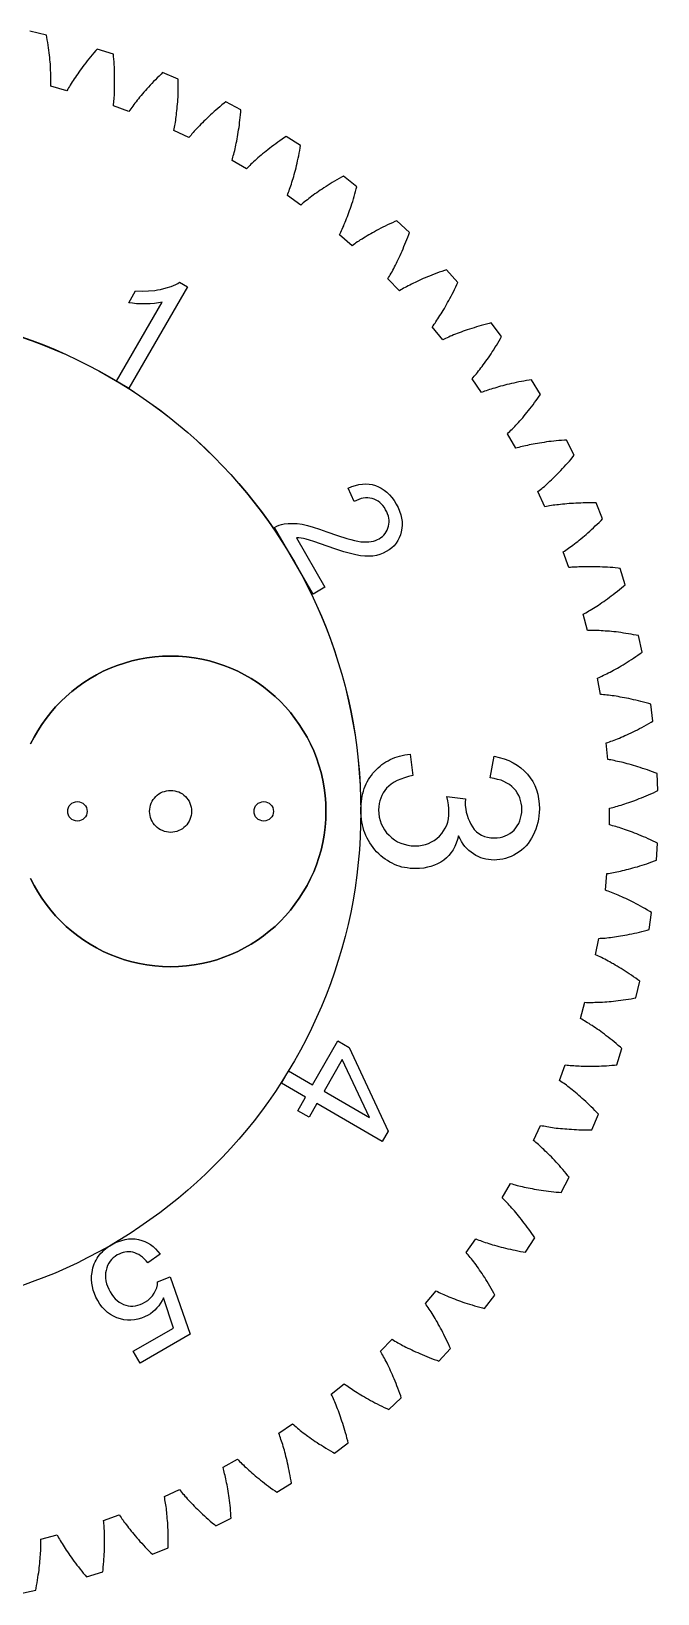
# Model space of a CAD drawing. Extents: x 0 to 10.3, y 0 to 10.3.
# Drawn here: x 6.24 to 10.27, y 0.1 to 10.16 of the extents above; entities that cross this region are included whole.
import ezdxf

# ---------------------------------------------------------------- set-up
doc = ezdxf.new("R2010")
doc.units = 0
doc.layers.add('1', color=1, linetype='CONTINUOUS')
doc.layers.add('Default Layer', color=1, linetype='CONTINUOUS')

msp = doc.modelspace()

# ---------------------------------------------------------------- linework, layer by layer
at = {"layer": '1'}
msp.add_lwpolyline([(6.161, 0.101), (6.269, 0.124), (6.271, 0.138), (6.274, 0.155), (6.278, 0.172), (6.28, 0.189), (6.283, 0.206), (6.285, 0.222), (6.288, 0.237), (6.29, 0.253), (6.292, 0.268), (6.293, 0.283), (6.295, 0.297), (6.296, 0.311), (6.297, 0.325), (6.298, 0.338), (6.299, 0.351), (6.3, 0.364), (6.301, 0.376), (6.301, 0.388), (6.302, 0.4), (6.302, 0.411), (6.302, 0.422), (6.302, 0.433), (6.302, 0.443), (6.302, 0.453), (6.406, 0.48), (6.411, 0.471), (6.416, 0.462), (6.421, 0.453), (6.427, 0.444), (6.432, 0.434), (6.438, 0.424), (6.445, 0.414), (6.451, 0.403), (6.458, 0.393), (6.465, 0.382), (6.473, 0.371), (6.481, 0.359), (6.489, 0.348), (6.497, 0.336), (6.506, 0.324), (6.515, 0.312), (6.524, 0.299), (6.534, 0.286), (6.544, 0.274), (6.554, 0.26), (6.565, 0.247), (6.575, 0.234), (6.587, 0.22), (6.596, 0.21), (6.701, 0.242), (6.703, 0.256), (6.704, 0.273), (6.706, 0.291), (6.707, 0.308), (6.708, 0.324), (6.709, 0.34), (6.71, 0.356), (6.711, 0.372), (6.711, 0.387), (6.712, 0.402), (6.712, 0.416), (6.712, 0.431), (6.712, 0.444), (6.712, 0.458), (6.712, 0.471), (6.712, 0.484), (6.711, 0.496), (6.711, 0.508), (6.71, 0.519), (6.709, 0.531), (6.709, 0.542), (6.708, 0.552), (6.707, 0.562), (6.706, 0.573), (6.807, 0.609), (6.813, 0.6), (6.818, 0.592), (6.824, 0.583), (6.831, 0.574), (6.837, 0.565), (6.844, 0.555), (6.851, 0.546), (6.859, 0.536), (6.867, 0.526), (6.875, 0.516), (6.883, 0.505), (6.892, 0.495), (6.901, 0.484), (6.91, 0.473), (6.92, 0.461), (6.93, 0.45), (6.94, 0.438), (6.951, 0.427), (6.962, 0.415), (6.974, 0.402), (6.985, 0.39), (6.997, 0.378), (7.01, 0.365), (7.02, 0.355), (7.122, 0.397), (7.122, 0.411), (7.122, 0.429), (7.122, 0.446), (7.122, 0.463), (7.122, 0.48), (7.121, 0.496), (7.121, 0.512), (7.12, 0.527), (7.119, 0.542), (7.119, 0.557), (7.118, 0.572), (7.116, 0.586), (7.115, 0.6), (7.114, 0.613), (7.113, 0.626), (7.111, 0.638), (7.11, 0.651), (7.108, 0.663), (7.107, 0.674), (7.105, 0.685), (7.103, 0.696), (7.101, 0.706), (7.1, 0.717), (7.098, 0.727), (7.195, 0.772), (7.202, 0.763), (7.208, 0.755), (7.215, 0.747), (7.222, 0.739), (7.229, 0.73), (7.237, 0.722), (7.245, 0.713), (7.253, 0.704), (7.262, 0.694), (7.271, 0.685), (7.28, 0.675), (7.29, 0.665), (7.3, 0.655), (7.31, 0.645), (7.321, 0.635), (7.332, 0.624), (7.343, 0.613), (7.355, 0.603), (7.367, 0.592), (7.379, 0.581), (7.392, 0.569), (7.405, 0.558), (7.419, 0.547), (7.429, 0.538), (7.527, 0.588), (7.526, 0.602), (7.525, 0.619), (7.524, 0.637), (7.522, 0.654), (7.52, 0.67), (7.518, 0.686), (7.517, 0.702), (7.515, 0.718), (7.512, 0.733), (7.51, 0.747), (7.508, 0.762), (7.506, 0.776), (7.503, 0.789), (7.501, 0.802), (7.498, 0.815), (7.496, 0.828), (7.493, 0.84), (7.491, 0.851), (7.488, 0.863), (7.485, 0.874), (7.483, 0.884), (7.48, 0.895), (7.478, 0.904), (7.475, 0.915), (7.568, 0.968), (7.575, 0.96), (7.582, 0.953), (7.59, 0.945), (7.597, 0.937), (7.606, 0.93), (7.614, 0.921), (7.623, 0.913), (7.632, 0.905), (7.641, 0.896), (7.651, 0.888), (7.661, 0.879), (7.671, 0.87), (7.682, 0.861), (7.693, 0.851), (7.705, 0.842), (7.717, 0.832), (7.729, 0.823), (7.741, 0.813), (7.754, 0.803), (7.768, 0.793), (7.781, 0.783), (7.796, 0.773), (7.81, 0.763), (7.821, 0.755), (7.915, 0.814), (7.913, 0.827), (7.91, 0.845), (7.907, 0.862), (7.904, 0.879), (7.901, 0.895), (7.897, 0.911), (7.894, 0.926), (7.891, 0.942), (7.887, 0.956), (7.884, 0.971), (7.88, 0.985), (7.877, 0.999), (7.873, 1.012), (7.87, 1.025), (7.866, 1.037), (7.862, 1.05), (7.859, 1.061), (7.855, 1.073), (7.852, 1.084), (7.848, 1.095), (7.845, 1.105), (7.841, 1.115), (7.838, 1.124), (7.834, 1.134), (7.922, 1.195), (7.93, 1.188), (7.938, 1.182), (7.946, 1.175), (7.954, 1.168), (7.963, 1.161), (7.972, 1.153), (7.981, 1.146), (7.991, 1.138), (8.001, 1.131), (8.012, 1.123), (8.022, 1.115), (8.034, 1.107), (8.045, 1.099), (8.057, 1.09), (8.069, 1.082), (8.082, 1.074), (8.095, 1.065), (8.108, 1.057), (8.122, 1.048), (8.136, 1.039), (8.151, 1.03), (8.166, 1.021), (8.181, 1.012), (8.193, 1.006), (8.281, 1.072), (8.278, 1.086), (8.273, 1.103), (8.269, 1.12), (8.264, 1.136), (8.26, 1.152), (8.255, 1.168), (8.25, 1.183), (8.246, 1.198), (8.241, 1.212), (8.236, 1.226), (8.232, 1.24), (8.227, 1.253), (8.222, 1.266), (8.218, 1.279), (8.213, 1.291), (8.208, 1.303), (8.204, 1.314), (8.199, 1.325), (8.195, 1.336), (8.19, 1.346), (8.186, 1.356), (8.181, 1.366), (8.177, 1.375), (8.172, 1.385), (8.255, 1.453), (8.263, 1.447), (8.272, 1.441), (8.28, 1.435), (8.289, 1.428), (8.299, 1.422), (8.308, 1.416), (8.318, 1.409), (8.329, 1.402), (8.339, 1.396), (8.351, 1.389), (8.362, 1.382), (8.374, 1.375), (8.386, 1.368), (8.399, 1.36), (8.412, 1.353), (8.425, 1.346), (8.439, 1.338), (8.453, 1.331), (8.467, 1.324), (8.482, 1.316), (8.497, 1.309), (8.513, 1.301), (8.529, 1.293), (8.542, 1.288), (8.623, 1.362), (8.619, 1.375), (8.613, 1.391), (8.607, 1.408), (8.601, 1.424), (8.595, 1.439), (8.589, 1.454), (8.583, 1.469), (8.577, 1.484), (8.571, 1.498), (8.566, 1.511), (8.56, 1.524), (8.554, 1.537), (8.548, 1.55), (8.542, 1.562), (8.536, 1.574), (8.531, 1.585), (8.525, 1.596), (8.52, 1.607), (8.514, 1.617), (8.509, 1.627), (8.504, 1.636), (8.498, 1.646), (8.493, 1.654), (8.488, 1.663), (8.564, 1.739), (8.573, 1.733), (8.582, 1.728), (8.591, 1.723), (8.601, 1.717), (8.61, 1.712), (8.621, 1.706), (8.631, 1.7), (8.642, 1.695), (8.653, 1.689), (8.665, 1.683), (8.677, 1.677), (8.69, 1.671), (8.702, 1.665), (8.715, 1.659), (8.729, 1.653), (8.743, 1.647), (8.757, 1.641), (8.772, 1.634), (8.787, 1.628), (8.802, 1.622), (8.818, 1.616), (8.834, 1.61), (8.851, 1.604), (8.864, 1.599), (8.939, 1.68), (8.934, 1.693), (8.926, 1.709), (8.919, 1.724), (8.912, 1.74), (8.904, 1.755), (8.897, 1.769), (8.89, 1.783), (8.883, 1.797), (8.876, 1.811), (8.868, 1.824), (8.861, 1.836), (8.855, 1.849), (8.848, 1.861), (8.841, 1.872), (8.834, 1.883), (8.827, 1.894), (8.821, 1.905), (8.815, 1.915), (8.808, 1.925), (8.802, 1.934), (8.796, 1.943), (8.79, 1.952), (8.784, 1.96), (8.778, 1.969), (8.847, 2.05), (8.857, 2.046), (8.866, 2.041), (8.876, 2.037), (8.885, 2.032), (8.896, 2.027), (8.906, 2.023), (8.917, 2.018), (8.929, 2.013), (8.941, 2.008), (8.953, 2.004), (8.965, 1.999), (8.978, 1.994), (8.991, 1.989), (9.005, 1.984), (9.019, 1.979), (9.033, 1.974), (9.048, 1.969), (9.063, 1.965), (9.079, 1.96), (9.095, 1.955), (9.111, 1.95), (9.128, 1.946), (9.145, 1.941), (9.158, 1.937), (9.226, 2.024), (9.219, 2.037), (9.211, 2.052), (9.202, 2.067), (9.193, 2.082), (9.185, 2.096), (9.176, 2.11), (9.168, 2.123), (9.16, 2.136), (9.151, 2.149), (9.143, 2.162), (9.135, 2.174), (9.127, 2.185), (9.119, 2.197), (9.111, 2.207), (9.104, 2.218), (9.096, 2.228), (9.089, 2.238), (9.081, 2.248), (9.074, 2.257), (9.067, 2.266), (9.06, 2.274), (9.054, 2.282), (9.047, 2.29), (9.04, 2.298), (9.102, 2.385), (9.112, 2.382), (9.122, 2.378), (9.132, 2.374), (9.142, 2.371), (9.152, 2.367), (9.163, 2.363), (9.175, 2.359), (9.187, 2.356), (9.199, 2.352), (9.211, 2.348), (9.224, 2.344), (9.237, 2.341), (9.251, 2.337), (9.265, 2.333), (9.279, 2.33), (9.294, 2.326), (9.309, 2.322), (9.325, 2.319), (9.341, 2.315), (9.357, 2.312), (9.374, 2.309), (9.391, 2.305), (9.408, 2.302), (9.422, 2.3), (9.482, 2.393), (9.474, 2.404), (9.464, 2.419), (9.454, 2.433), (9.444, 2.447), (9.434, 2.46), (9.425, 2.473), (9.415, 2.486), (9.406, 2.498), (9.396, 2.51), (9.387, 2.522), (9.378, 2.533), (9.369, 2.544), (9.36, 2.555), (9.352, 2.565), (9.343, 2.575), (9.335, 2.584), (9.326, 2.594), (9.318, 2.602), (9.31, 2.611), (9.303, 2.619), (9.295, 2.627), (9.288, 2.634), (9.28, 2.642), (9.273, 2.649), (9.327, 2.741), (9.337, 2.739), (9.347, 2.736), (9.357, 2.733), (9.368, 2.73), (9.379, 2.727), (9.39, 2.725), (9.402, 2.722), (9.414, 2.719), (9.426, 2.716), (9.439, 2.714), (9.452, 2.711), (9.466, 2.709), (9.479, 2.706), (9.494, 2.704), (9.508, 2.701), (9.523, 2.699), (9.539, 2.697), (9.555, 2.695), (9.571, 2.693), (9.587, 2.691), (9.604, 2.689), (9.621, 2.687), (9.639, 2.685), (9.653, 2.684), (9.704, 2.782), (9.696, 2.792), (9.685, 2.806), (9.673, 2.819), (9.662, 2.832), (9.651, 2.845), (9.641, 2.857), (9.63, 2.869), (9.62, 2.88), (9.609, 2.892), (9.599, 2.902), (9.589, 2.913), (9.579, 2.923), (9.569, 2.933), (9.56, 2.942), (9.55, 2.951), (9.541, 2.96), (9.532, 2.968), (9.523, 2.976), (9.515, 2.984), (9.506, 2.992), (9.498, 2.999), (9.49, 3.006), (9.482, 3.012), (9.474, 3.019), (9.52, 3.116), (9.53, 3.114), (9.54, 3.112), (9.551, 3.11), (9.561, 3.108), (9.573, 3.106), (9.584, 3.104), (9.596, 3.103), (9.608, 3.101), (9.621, 3.099), (9.634, 3.098), (9.647, 3.096), (9.661, 3.095), (9.675, 3.094), (9.689, 3.093), (9.704, 3.092), (9.719, 3.091), (9.735, 3.09), (9.751, 3.089), (9.767, 3.088), (9.784, 3.088), (9.801, 3.087), (9.818, 3.087), (9.836, 3.087), (9.849, 3.087), (9.892, 3.189), (9.883, 3.199), (9.87, 3.211), (9.858, 3.224), (9.846, 3.236), (9.834, 3.247), (9.822, 3.258), (9.811, 3.269), (9.799, 3.28), (9.788, 3.29), (9.777, 3.3), (9.766, 3.309), (9.755, 3.318), (9.745, 3.327), (9.734, 3.336), (9.724, 3.344), (9.714, 3.352), (9.704, 3.36), (9.695, 3.367), (9.686, 3.374), (9.677, 3.381), (9.668, 3.387), (9.659, 3.393), (9.651, 3.399), (9.642, 3.405), (9.679, 3.505), (9.69, 3.504), (9.7, 3.503), (9.711, 3.502), (9.721, 3.501), (9.733, 3.501), (9.744, 3.5), (9.756, 3.499), (9.769, 3.499), (9.781, 3.498), (9.794, 3.498), (9.808, 3.497), (9.821, 3.497), (9.836, 3.497), (9.85, 3.497), (9.865, 3.497), (9.88, 3.498), (9.896, 3.498), (9.912, 3.499), (9.928, 3.5), (9.944, 3.5), (9.961, 3.502), (9.979, 3.503), (9.996, 3.504), (10.01, 3.506), (10.044, 3.611), (10.034, 3.62), (10.02, 3.631), (10.007, 3.642), (9.994, 3.653), (9.981, 3.664), (9.968, 3.674), (9.956, 3.684), (9.943, 3.693), (9.931, 3.702), (9.919, 3.711), (9.907, 3.72), (9.896, 3.728), (9.885, 3.736), (9.874, 3.743), (9.863, 3.751), (9.852, 3.758), (9.842, 3.764), (9.832, 3.771), (9.822, 3.777), (9.812, 3.783), (9.803, 3.789), (9.794, 3.794), (9.785, 3.799), (9.776, 3.804), (9.804, 3.908), (9.815, 3.907), (9.825, 3.907), (9.836, 3.907), (9.847, 3.907), (9.858, 3.907), (9.869, 3.908), (9.881, 3.908), (9.894, 3.908), (9.906, 3.909), (9.919, 3.91), (9.933, 3.911), (9.947, 3.912), (9.961, 3.913), (9.975, 3.914), (9.99, 3.916), (10.005, 3.917), (10.02, 3.919), (10.036, 3.921), (10.052, 3.923), (10.069, 3.926), (10.086, 3.928), (10.103, 3.931), (10.12, 3.934), (10.134, 3.937), (10.158, 4.044), (10.147, 4.052), (10.133, 4.063), (10.119, 4.072), (10.105, 4.082), (10.091, 4.091), (10.077, 4.1), (10.064, 4.109), (10.051, 4.117), (10.038, 4.126), (10.025, 4.133), (10.013, 4.141), (10.001, 4.148), (9.989, 4.155), (9.977, 4.161), (9.966, 4.168), (9.955, 4.174), (9.944, 4.18), (9.933, 4.185), (9.923, 4.191), (9.913, 4.196), (9.903, 4.2), (9.893, 4.205), (9.884, 4.209), (9.874, 4.214), (9.894, 4.319), (9.904, 4.32), (9.914, 4.32), (9.925, 4.321), (9.936, 4.322), (9.947, 4.323), (9.959, 4.325), (9.97, 4.326), (9.983, 4.328), (9.995, 4.329), (10.008, 4.331), (10.022, 4.333), (10.035, 4.335), (10.049, 4.338), (10.063, 4.34), (10.078, 4.343), (10.093, 4.346), (10.108, 4.349), (10.124, 4.353), (10.139, 4.356), (10.156, 4.36), (10.172, 4.364), (10.189, 4.368), (10.206, 4.373), (10.219, 4.377), (10.235, 4.486), (10.223, 4.493), (10.208, 4.502), (10.192, 4.511), (10.178, 4.519), (10.163, 4.527), (10.149, 4.535), (10.135, 4.542), (10.121, 4.55), (10.107, 4.557), (10.094, 4.563), (10.081, 4.57), (10.068, 4.576), (10.056, 4.581), (10.044, 4.587), (10.032, 4.592), (10.02, 4.597), (10.009, 4.602), (9.998, 4.607), (9.987, 4.611), (9.976, 4.615), (9.966, 4.619), (9.956, 4.623), (9.947, 4.626), (9.937, 4.63), (9.947, 4.737), (9.957, 4.738), (9.967, 4.74), (9.978, 4.742), (9.989, 4.744), (10, 4.746), (10.011, 4.748), (10.023, 4.75), (10.035, 4.753), (10.047, 4.756), (10.06, 4.759), (10.073, 4.762), (10.086, 4.765), (10.1, 4.769), (10.114, 4.773), (10.128, 4.777), (10.143, 4.781), (10.158, 4.786), (10.173, 4.79), (10.188, 4.795), (10.204, 4.8), (10.22, 4.806), (10.237, 4.812), (10.253, 4.818), (10.266, 4.822), (10.272, 4.933), (10.26, 4.939), (10.244, 4.946), (10.228, 4.954), (10.212, 4.961), (10.197, 4.968), (10.182, 4.974), (10.168, 4.98), (10.153, 4.986), (10.139, 4.992), (10.125, 4.997), (10.112, 5.003), (10.099, 5.008), (10.086, 5.012), (10.073, 5.017), (10.061, 5.021), (10.049, 5.025), (10.037, 5.029), (10.025, 5.033), (10.014, 5.036), (10.004, 5.039), (9.993, 5.042), (9.983, 5.045), (9.973, 5.048), (9.963, 5.05), (9.963, 5.157), (9.963, 5.157), (9.974, 5.16), (9.984, 5.162), (9.994, 5.165), (10.004, 5.168), (10.015, 5.171), (10.026, 5.174), (10.038, 5.178), (10.05, 5.181), (10.062, 5.185), (10.074, 5.189), (10.087, 5.194), (10.1, 5.198), (10.113, 5.203), (10.127, 5.208), (10.141, 5.213), (10.155, 5.219), (10.169, 5.225), (10.184, 5.231), (10.199, 5.237), (10.214, 5.243), (10.23, 5.25), (10.246, 5.257), (10.262, 5.265), (10.274, 5.271), (10.27, 5.381), (10.257, 5.386), (10.241, 5.392), (10.224, 5.398), (10.208, 5.404), (10.193, 5.409), (10.177, 5.414), (10.162, 5.419), (10.147, 5.424), (10.133, 5.428), (10.119, 5.433), (10.105, 5.437), (10.091, 5.44), (10.078, 5.444), (10.065, 5.447), (10.052, 5.451), (10.04, 5.454), (10.028, 5.456), (10.016, 5.459), (10.005, 5.461), (9.994, 5.464), (9.983, 5.466), (9.972, 5.468), (9.962, 5.469), (9.952, 5.471), (9.943, 5.578), (9.953, 5.581), (9.963, 5.585), (9.973, 5.588), (9.983, 5.592), (9.994, 5.596), (10.005, 5.6), (10.016, 5.605), (10.027, 5.609), (10.039, 5.614), (10.051, 5.619), (10.063, 5.625), (10.076, 5.63), (10.089, 5.636), (10.102, 5.643), (10.115, 5.649), (10.129, 5.656), (10.143, 5.663), (10.157, 5.67), (10.171, 5.678), (10.186, 5.686), (10.201, 5.694), (10.216, 5.702), (10.231, 5.711), (10.243, 5.718), (10.229, 5.827), (10.216, 5.831), (10.199, 5.836), (10.182, 5.84), (10.166, 5.845), (10.15, 5.849), (10.134, 5.853), (10.118, 5.856), (10.103, 5.86), (10.088, 5.863), (10.074, 5.866), (10.06, 5.868), (10.046, 5.871), (10.032, 5.873), (10.019, 5.876), (10.006, 5.878), (9.993, 5.88), (9.981, 5.881), (9.969, 5.883), (9.958, 5.884), (9.947, 5.886), (9.936, 5.887), (9.925, 5.888), (9.915, 5.889), (9.905, 5.89), (9.887, 5.995), (9.896, 5.999), (9.906, 6.004), (9.915, 6.008), (9.925, 6.013), (9.935, 6.018), (9.946, 6.023), (9.956, 6.028), (9.967, 6.034), (9.979, 6.04), (9.99, 6.046), (10.002, 6.052), (10.014, 6.059), (10.026, 6.066), (10.039, 6.073), (10.051, 6.081), (10.064, 6.089), (10.078, 6.097), (10.091, 6.106), (10.105, 6.114), (10.119, 6.123), (10.133, 6.133), (10.147, 6.143), (10.162, 6.153), (10.173, 6.161), (10.15, 6.269), (10.136, 6.271), (10.119, 6.274), (10.102, 6.278), (10.085, 6.28), (10.069, 6.283), (10.053, 6.285), (10.037, 6.288), (10.021, 6.29), (10.006, 6.292), (9.992, 6.293), (9.977, 6.295), (9.963, 6.296), (9.949, 6.297), (9.936, 6.298), (9.923, 6.299), (9.91, 6.3), (9.898, 6.301), (9.886, 6.301), (9.874, 6.302), (9.863, 6.302), (9.852, 6.302), (9.842, 6.302), (9.831, 6.302), (9.821, 6.302), (9.794, 6.406), (9.803, 6.411), (9.812, 6.416), (9.821, 6.421), (9.831, 6.427), (9.84, 6.432), (9.85, 6.438), (9.86, 6.445), (9.871, 6.451), (9.882, 6.458), (9.892, 6.465), (9.904, 6.473), (9.915, 6.481), (9.927, 6.489), (9.938, 6.497), (9.951, 6.506), (9.963, 6.515), (9.975, 6.524), (9.988, 6.534), (10.001, 6.544), (10.014, 6.554), (10.027, 6.565), (10.041, 6.575), (10.054, 6.587), (10.065, 6.596), (10.032, 6.701), (10.019, 6.703), (10.001, 6.704), (9.984, 6.706), (9.967, 6.707), (9.95, 6.708), (9.934, 6.709), (9.918, 6.71), (9.902, 6.711), (9.887, 6.711), (9.872, 6.712), (9.858, 6.712), (9.844, 6.712), (9.83, 6.712), (9.817, 6.712), (9.803, 6.712), (9.791, 6.712), (9.778, 6.711), (9.766, 6.711), (9.755, 6.71), (9.744, 6.709), (9.733, 6.709), (9.722, 6.708), (9.712, 6.707), (9.701, 6.706), (9.666, 6.807), (9.674, 6.813), (9.683, 6.818), (9.691, 6.824), (9.7, 6.831), (9.709, 6.837), (9.719, 6.844), (9.728, 6.851), (9.738, 6.859), (9.748, 6.867), (9.759, 6.875), (9.769, 6.883), (9.78, 6.892), (9.791, 6.901), (9.802, 6.91), (9.813, 6.92), (9.824, 6.93), (9.836, 6.94), (9.848, 6.951), (9.86, 6.962), (9.872, 6.974), (9.884, 6.985), (9.897, 6.997), (9.909, 7.01), (9.919, 7.02), (9.877, 7.122), (9.863, 7.122), (9.846, 7.122), (9.828, 7.122), (9.811, 7.122), (9.795, 7.122), (9.779, 7.121), (9.763, 7.121), (9.747, 7.12), (9.732, 7.119), (9.717, 7.119), (9.703, 7.118), (9.689, 7.116), (9.675, 7.115), (9.661, 7.114), (9.648, 7.113), (9.636, 7.111), (9.624, 7.11), (9.612, 7.108), (9.6, 7.107), (9.589, 7.105), (9.578, 7.103), (9.568, 7.101), (9.558, 7.1), (9.547, 7.098), (9.503, 7.195), (9.511, 7.202), (9.519, 7.208), (9.527, 7.215), (9.535, 7.222), (9.544, 7.229), (9.553, 7.237), (9.562, 7.245), (9.571, 7.253), (9.58, 7.262), (9.59, 7.271), (9.599, 7.28), (9.609, 7.29), (9.619, 7.3), (9.629, 7.31), (9.64, 7.321), (9.65, 7.332), (9.661, 7.343), (9.672, 7.355), (9.683, 7.367), (9.694, 7.379), (9.705, 7.392), (9.716, 7.405), (9.728, 7.419), (9.737, 7.429), (9.686, 7.527), (9.673, 7.526), (9.655, 7.525), (9.638, 7.524), (9.621, 7.522), (9.604, 7.52), (9.588, 7.518), (9.572, 7.517), (9.557, 7.515), (9.542, 7.512), (9.527, 7.51), (9.513, 7.508), (9.499, 7.506), (9.485, 7.503), (9.472, 7.501), (9.459, 7.498), (9.447, 7.496), (9.435, 7.493), (9.423, 7.491), (9.412, 7.488), (9.401, 7.485), (9.39, 7.483), (9.38, 7.48), (9.37, 7.478), (9.36, 7.475), (9.307, 7.568), (9.314, 7.575), (9.322, 7.582), (9.329, 7.59), (9.337, 7.597), (9.345, 7.606), (9.353, 7.614), (9.361, 7.623), (9.369, 7.632), (9.378, 7.641), (9.387, 7.651), (9.396, 7.661), (9.405, 7.671), (9.414, 7.682), (9.423, 7.693), (9.432, 7.705), (9.442, 7.717), (9.451, 7.729), (9.461, 7.741), (9.471, 7.754), (9.481, 7.768), (9.491, 7.781), (9.501, 7.796), (9.511, 7.81), (9.519, 7.821), (9.461, 7.915), (9.447, 7.913), (9.43, 7.91), (9.412, 7.907), (9.396, 7.904), (9.379, 7.901), (9.363, 7.897), (9.348, 7.894), (9.333, 7.891), (9.318, 7.887), (9.303, 7.884), (9.289, 7.88), (9.276, 7.877), (9.262, 7.873), (9.249, 7.87), (9.237, 7.866), (9.225, 7.862), (9.213, 7.859), (9.201, 7.855), (9.19, 7.852), (9.18, 7.848), (9.169, 7.845), (9.159, 7.841), (9.15, 7.838), (9.14, 7.834), (9.079, 7.922), (9.086, 7.93), (9.093, 7.938), (9.1, 7.946), (9.107, 7.954), (9.114, 7.963), (9.121, 7.972), (9.128, 7.981), (9.136, 7.991), (9.144, 8.001), (9.151, 8.012), (9.159, 8.022), (9.167, 8.034), (9.176, 8.045), (9.184, 8.057), (9.192, 8.069), (9.201, 8.082), (9.209, 8.095), (9.218, 8.108), (9.226, 8.122), (9.235, 8.136), (9.244, 8.151), (9.253, 8.166), (9.262, 8.181), (9.269, 8.193), (9.202, 8.281), (9.189, 8.278), (9.172, 8.273), (9.155, 8.269), (9.138, 8.264), (9.122, 8.26), (9.107, 8.255), (9.092, 8.25), (9.077, 8.246), (9.062, 8.241), (9.048, 8.236), (9.034, 8.232), (9.021, 8.227), (9.008, 8.222), (8.996, 8.218), (8.983, 8.213), (8.972, 8.208), (8.96, 8.204), (8.949, 8.199), (8.938, 8.195), (8.928, 8.19), (8.918, 8.186), (8.908, 8.181), (8.899, 8.177), (8.89, 8.172), (8.821, 8.255), (8.828, 8.263), (8.834, 8.272), (8.84, 8.28), (8.846, 8.289), (8.852, 8.299), (8.859, 8.308), (8.865, 8.318), (8.872, 8.329), (8.879, 8.339), (8.886, 8.351), (8.893, 8.362), (8.9, 8.374), (8.907, 8.386), (8.914, 8.399), (8.921, 8.412), (8.928, 8.425), (8.936, 8.439), (8.943, 8.453), (8.951, 8.467), (8.958, 8.482), (8.966, 8.497), (8.973, 8.513), (8.981, 8.529), (8.987, 8.542), (8.913, 8.623), (8.9, 8.619), (8.883, 8.613), (8.867, 8.607), (8.851, 8.601), (8.835, 8.595), (8.82, 8.589), (8.805, 8.583), (8.791, 8.577), (8.777, 8.571), (8.763, 8.566), (8.75, 8.56), (8.737, 8.554), (8.725, 8.548), (8.712, 8.542), (8.701, 8.536), (8.689, 8.531), (8.678, 8.525), (8.668, 8.52), (8.657, 8.514), (8.648, 8.509), (8.638, 8.504), (8.629, 8.498), (8.62, 8.493), (8.611, 8.488), (8.536, 8.564), (8.541, 8.573), (8.546, 8.582), (8.552, 8.591), (8.557, 8.601), (8.563, 8.61), (8.568, 8.621), (8.574, 8.631), (8.58, 8.642), (8.585, 8.653), (8.591, 8.665), (8.597, 8.677), (8.603, 8.69), (8.609, 8.702), (8.615, 8.715), (8.621, 8.729), (8.628, 8.743), (8.634, 8.757), (8.64, 8.772), (8.646, 8.787), (8.652, 8.802), (8.658, 8.818), (8.664, 8.834), (8.671, 8.851), (8.675, 8.864), (8.594, 8.939), (8.582, 8.934), (8.566, 8.926), (8.55, 8.919), (8.535, 8.912), (8.52, 8.904), (8.505, 8.897), (8.491, 8.89), (8.477, 8.883), (8.464, 8.876), (8.451, 8.868), (8.438, 8.861), (8.426, 8.855), (8.414, 8.848), (8.402, 8.841), (8.391, 8.834), (8.38, 8.827), (8.37, 8.821), (8.359, 8.815), (8.35, 8.808), (8.34, 8.802), (8.331, 8.796), (8.323, 8.79), (8.314, 8.784), (8.306, 8.778), (8.224, 8.847), (8.229, 8.857), (8.233, 8.866), (8.238, 8.876), (8.242, 8.885), (8.247, 8.896), (8.252, 8.906), (8.256, 8.917), (8.261, 8.929), (8.266, 8.941), (8.271, 8.953), (8.276, 8.965), (8.28, 8.978), (8.285, 8.991), (8.29, 9.005), (8.295, 9.019), (8.3, 9.033), (8.305, 9.048), (8.31, 9.063), (8.315, 9.079), (8.319, 9.095), (8.324, 9.111), (8.329, 9.128), (8.333, 9.145), (8.337, 9.158), (8.25, 9.226), (8.238, 9.219), (8.222, 9.211), (8.207, 9.202), (8.193, 9.193), (8.178, 9.185), (8.165, 9.176), (8.151, 9.168), (8.138, 9.16), (8.125, 9.151), (8.113, 9.143), (8.101, 9.135), (8.089, 9.127), (8.078, 9.119), (8.067, 9.111), (8.056, 9.104), (8.046, 9.096), (8.036, 9.089), (8.027, 9.081), (8.018, 9.074), (8.009, 9.067), (8, 9.06), (7.992, 9.054), (7.984, 9.047), (7.976, 9.04), (7.889, 9.102), (7.893, 9.112), (7.896, 9.122), (7.9, 9.132), (7.904, 9.142), (7.907, 9.152), (7.911, 9.163), (7.915, 9.175), (7.919, 9.187), (7.922, 9.199), (7.926, 9.211), (7.93, 9.224), (7.934, 9.237), (7.937, 9.251), (7.941, 9.265), (7.945, 9.279), (7.948, 9.294), (7.952, 9.309), (7.955, 9.325), (7.959, 9.341), (7.962, 9.357), (7.966, 9.374), (7.969, 9.391), (7.972, 9.408), (7.974, 9.422), (7.882, 9.482), (7.87, 9.474), (7.856, 9.464), (7.841, 9.454), (7.828, 9.444), (7.814, 9.434), (7.801, 9.425), (7.788, 9.415), (7.776, 9.406), (7.764, 9.396), (7.752, 9.387), (7.741, 9.378), (7.73, 9.369), (7.72, 9.36), (7.709, 9.352), (7.699, 9.343), (7.69, 9.335), (7.681, 9.326), (7.672, 9.318), (7.663, 9.31), (7.655, 9.303), (7.647, 9.295), (7.64, 9.288), (7.633, 9.28), (7.625, 9.273), (7.533, 9.327), (7.536, 9.337), (7.539, 9.347), (7.541, 9.357), (7.544, 9.368), (7.547, 9.379), (7.55, 9.39), (7.552, 9.402), (7.555, 9.414), (7.558, 9.426), (7.56, 9.439), (7.563, 9.452), (7.566, 9.466), (7.568, 9.479), (7.571, 9.494), (7.573, 9.508), (7.575, 9.523), (7.578, 9.539), (7.58, 9.555), (7.582, 9.571), (7.584, 9.587), (7.586, 9.604), (7.587, 9.621), (7.589, 9.639), (7.59, 9.653), (7.493, 9.704), (7.482, 9.696), (7.468, 9.685), (7.455, 9.673), (7.442, 9.662), (7.429, 9.651), (7.417, 9.641), (7.405, 9.63), (7.394, 9.62), (7.383, 9.609), (7.372, 9.599), (7.361, 9.589), (7.351, 9.579), (7.342, 9.569), (7.332, 9.56), (7.323, 9.55), (7.314, 9.541), (7.306, 9.532), (7.298, 9.523), (7.29, 9.515), (7.283, 9.506), (7.275, 9.498), (7.269, 9.49), (7.262, 9.482), (7.255, 9.474), (7.159, 9.52), (7.161, 9.53), (7.163, 9.54), (7.164, 9.551), (7.166, 9.561), (7.168, 9.573), (7.17, 9.584), (7.172, 9.596), (7.173, 9.608), (7.175, 9.621), (7.176, 9.634), (7.178, 9.647), (7.179, 9.661), (7.18, 9.675), (7.182, 9.689), (7.183, 9.704), (7.184, 9.719), (7.185, 9.735), (7.185, 9.751), (7.186, 9.767), (7.187, 9.784), (7.187, 9.801), (7.187, 9.818), (7.187, 9.836), (7.187, 9.849), (7.086, 9.892), (7.076, 9.883), (7.063, 9.87), (7.051, 9.858), (7.039, 9.846), (7.027, 9.834), (7.016, 9.822), (7.005, 9.811), (6.995, 9.799), (6.984, 9.788), (6.975, 9.777), (6.965, 9.766), (6.956, 9.755), (6.947, 9.745), (6.938, 9.734), (6.93, 9.724), (6.922, 9.714), (6.915, 9.704), (6.907, 9.695), (6.9, 9.686), (6.894, 9.677), (6.887, 9.668), (6.881, 9.659), (6.875, 9.651), (6.869, 9.642), (6.769, 9.679), (6.77, 9.69), (6.771, 9.7), (6.772, 9.711), (6.773, 9.721), (6.774, 9.733), (6.775, 9.744), (6.775, 9.756), (6.776, 9.769), (6.776, 9.781), (6.777, 9.794), (6.777, 9.808), (6.777, 9.821), (6.777, 9.836), (6.777, 9.85), (6.777, 9.865), (6.777, 9.88), (6.776, 9.896), (6.776, 9.912), (6.775, 9.928), (6.774, 9.944), (6.773, 9.961), (6.771, 9.979), (6.77, 9.996), (6.769, 10.01), (6.664, 10.044), (6.655, 10.034), (6.643, 10.02), (6.632, 10.007), (6.621, 9.994), (6.611, 9.981), (6.6, 9.968), (6.591, 9.956), (6.581, 9.943), (6.572, 9.931), (6.563, 9.919), (6.555, 9.907), (6.546, 9.896), (6.539, 9.885), (6.531, 9.874), (6.524, 9.863), (6.517, 9.852), (6.51, 9.842), (6.503, 9.832), (6.497, 9.822), (6.491, 9.812), (6.486, 9.803), (6.48, 9.794), (6.475, 9.785), (6.47, 9.776), (6.367, 9.804), (6.367, 9.815), (6.367, 9.825), (6.367, 9.836), (6.367, 9.847), (6.367, 9.858), (6.367, 9.869), (6.366, 9.881), (6.366, 9.894), (6.365, 9.906), (6.365, 9.919), (6.364, 9.933), (6.363, 9.947), (6.361, 9.961), (6.36, 9.975), (6.359, 9.99), (6.357, 10.005), (6.355, 10.02), (6.353, 10.036), (6.351, 10.052), (6.349, 10.069), (6.346, 10.086), (6.343, 10.103), (6.34, 10.12), (6.338, 10.134), (6.23, 10.158)], dxfattribs=at)
at = {"layer": 'Default Layer'}
for points in [[(6.869, 7.861), (6.789, 7.907), (7.083, 8.415), (7.059, 8.41), (7.034, 8.407), (7.006, 8.405), (6.975, 8.404), (6.945, 8.404), (6.917, 8.405), (6.892, 8.408), (6.868, 8.411), (6.912, 8.488), (6.954, 8.486), (6.995, 8.487), (7.035, 8.49), (7.054, 8.493), (7.073, 8.497), (7.109, 8.506), (7.142, 8.516), (7.156, 8.522), (7.17, 8.529), (7.183, 8.535), (7.194, 8.543), (7.246, 8.513), (6.869, 7.861)], [(8.131, 6.58), (8.055, 6.535), (7.807, 6.965), (7.821, 6.973), (7.836, 6.979), (7.852, 6.984), (7.868, 6.987), (7.895, 6.99), (7.923, 6.991), (7.953, 6.989), (7.984, 6.985), (8.018, 6.977), (8.056, 6.967), (8.097, 6.954), (8.143, 6.937), (8.212, 6.912), (8.272, 6.893), (8.298, 6.886), (8.322, 6.88), (8.344, 6.876), (8.363, 6.873), (8.38, 6.872), (8.397, 6.872), (8.413, 6.872), (8.428, 6.874), (8.443, 6.877), (8.456, 6.881), (8.469, 6.886), (8.48, 6.892), (8.492, 6.899), (8.502, 6.907), (8.511, 6.916), (8.519, 6.925), (8.526, 6.936), (8.532, 6.947), (8.537, 6.959), (8.54, 6.972), (8.543, 6.985), (8.544, 6.998), (8.544, 7.011), (8.543, 7.025), (8.54, 7.038), (8.535, 7.052), (8.53, 7.065), (8.522, 7.079), (8.514, 7.093), (8.504, 7.105), (8.494, 7.116), (8.484, 7.126), (8.473, 7.134), (8.461, 7.141), (8.448, 7.147), (8.435, 7.151), (8.421, 7.154), (8.407, 7.155), (8.393, 7.155), (8.378, 7.153), (8.364, 7.15), (8.349, 7.145), (8.334, 7.139), (8.319, 7.131), (8.28, 7.218), (8.304, 7.228), (8.327, 7.235), (8.35, 7.241), (8.372, 7.244), (8.394, 7.245), (8.415, 7.244), (8.436, 7.241), (8.456, 7.235), (8.476, 7.227), (8.494, 7.217), (8.512, 7.205), (8.529, 7.191), (8.546, 7.175), (8.561, 7.157), (8.576, 7.137), (8.589, 7.115), (8.602, 7.092), (8.612, 7.069), (8.619, 7.046), (8.625, 7.024), (8.628, 7.002), (8.629, 6.98), (8.627, 6.959), (8.623, 6.937), (8.617, 6.917), (8.609, 6.898), (8.6, 6.88), (8.589, 6.863), (8.576, 6.847), (8.561, 6.833), (8.544, 6.82), (8.526, 6.809), (8.506, 6.798), (8.485, 6.79), (8.463, 6.784), (8.44, 6.78), (8.416, 6.779), (8.389, 6.779), (8.361, 6.782), (8.33, 6.788), (8.295, 6.796), (8.252, 6.808), (8.202, 6.824), (8.145, 6.844), (8.06, 6.874), (8.031, 6.883), (8.01, 6.889), (7.994, 6.893), (7.978, 6.896), (7.962, 6.897), (7.947, 6.898), (8.131, 6.58)], [(8.679, 5.506), (8.698, 5.367), (8.669, 5.361), (8.643, 5.353), (8.619, 5.345), (8.597, 5.335), (8.576, 5.325), (8.558, 5.313), (8.542, 5.3), (8.528, 5.287), (8.516, 5.272), (8.506, 5.256), (8.497, 5.24), (8.49, 5.223), (8.484, 5.205), (8.48, 5.187), (8.478, 5.167), (8.477, 5.147), (8.478, 5.123), (8.481, 5.1), (8.486, 5.078), (8.494, 5.057), (8.503, 5.037), (8.515, 5.018), (8.528, 5), (8.544, 4.983), (8.562, 4.967), (8.58, 4.953), (8.599, 4.942), (8.62, 4.932), (8.641, 4.925), (8.664, 4.92), (8.687, 4.916), (8.712, 4.915), (8.735, 4.916), (8.757, 4.919), (8.778, 4.924), (8.798, 4.931), (8.817, 4.94), (8.835, 4.95), (8.852, 4.963), (8.868, 4.978), (8.883, 4.994), (8.895, 5.011), (8.906, 5.029), (8.915, 5.048), (8.922, 5.068), (8.926, 5.09), (8.929, 5.112), (8.93, 5.136), (8.929, 5.156), (8.926, 5.18), (8.922, 5.205), (8.915, 5.233), (9.036, 5.218), (9.035, 5.195), (9.035, 5.174), (9.038, 5.152), (9.041, 5.132), (9.046, 5.112), (9.053, 5.092), (9.061, 5.073), (9.07, 5.055), (9.081, 5.037), (9.093, 5.02), (9.107, 5.006), (9.122, 4.994), (9.139, 4.984), (9.158, 4.976), (9.178, 4.97), (9.199, 4.967), (9.223, 4.966), (9.241, 4.967), (9.259, 4.969), (9.276, 4.973), (9.292, 4.979), (9.307, 4.986), (9.322, 4.995), (9.336, 5.005), (9.349, 5.017), (9.36, 5.031), (9.37, 5.045), (9.379, 5.06), (9.386, 5.076), (9.391, 5.093), (9.395, 5.111), (9.398, 5.13), (9.398, 5.15), (9.398, 5.17), (9.395, 5.189), (9.391, 5.207), (9.386, 5.224), (9.379, 5.24), (9.37, 5.256), (9.36, 5.271), (9.348, 5.284), (9.334, 5.297), (9.319, 5.309), (9.303, 5.319), (9.284, 5.329), (9.265, 5.337), (9.243, 5.343), (9.22, 5.349), (9.196, 5.354), (9.22, 5.492), (9.254, 5.484), (9.286, 5.475), (9.316, 5.464), (9.344, 5.45), (9.369, 5.435), (9.393, 5.417), (9.415, 5.398), (9.435, 5.377), (9.453, 5.353), (9.469, 5.329), (9.482, 5.303), (9.493, 5.276), (9.501, 5.247), (9.507, 5.217), (9.511, 5.186), (9.512, 5.153), (9.511, 5.13), (9.509, 5.108), (9.506, 5.086), (9.502, 5.065), (9.496, 5.044), (9.49, 5.023), (9.481, 5.003), (9.472, 4.984), (9.462, 4.965), (9.451, 4.947), (9.439, 4.931), (9.426, 4.915), (9.412, 4.901), (9.397, 4.888), (9.381, 4.876), (9.365, 4.865), (9.347, 4.856), (9.33, 4.847), (9.312, 4.84), (9.294, 4.834), (9.276, 4.83), (9.257, 4.827), (9.239, 4.825), (9.22, 4.824), (9.202, 4.825), (9.184, 4.827), (9.167, 4.83), (9.15, 4.834), (9.134, 4.839), (9.118, 4.846), (9.102, 4.854), (9.087, 4.863), (9.072, 4.874), (9.058, 4.885), (9.045, 4.898), (9.033, 4.912), (9.022, 4.927), (9.011, 4.943), (9.001, 4.96), (8.992, 4.979), (8.985, 4.955), (8.977, 4.932), (8.967, 4.911), (8.956, 4.89), (8.943, 4.872), (8.929, 4.854), (8.913, 4.839), (8.896, 4.824), (8.877, 4.811), (8.857, 4.8), (8.836, 4.79), (8.814, 4.783), (8.791, 4.777), (8.767, 4.772), (8.741, 4.77), (8.715, 4.769), (8.696, 4.769), (8.679, 4.77), (8.661, 4.773), (8.644, 4.776), (8.627, 4.779), (8.61, 4.784), (8.594, 4.789), (8.578, 4.796), (8.563, 4.803), (8.548, 4.811), (8.533, 4.82), (8.519, 4.829), (8.505, 4.84), (8.491, 4.851), (8.478, 4.863), (8.464, 4.876), (8.452, 4.89), (8.441, 4.904), (8.43, 4.919), (8.42, 4.934), (8.411, 4.949), (8.402, 4.965), (8.395, 4.981), (8.388, 4.998), (8.382, 5.015), (8.377, 5.033), (8.372, 5.051), (8.369, 5.069), (8.366, 5.088), (8.364, 5.108), (8.363, 5.128), (8.362, 5.148), (8.364, 5.184), (8.368, 5.219), (8.371, 5.236), (8.375, 5.252), (8.379, 5.268), (8.384, 5.284), (8.39, 5.299), (8.397, 5.314), (8.404, 5.328), (8.412, 5.342), (8.421, 5.356), (8.43, 5.369), (8.44, 5.382), (8.451, 5.394), (8.474, 5.417), (8.486, 5.428), (8.498, 5.438), (8.511, 5.447), (8.524, 5.456), (8.538, 5.463), (8.552, 5.471), (8.566, 5.477), (8.581, 5.483), (8.612, 5.493), (8.645, 5.501), (8.679, 5.506)], [(7.002, 5.137), (7.003, 5.151), (7.005, 5.164), (7.008, 5.177), (7.013, 5.19), (7.018, 5.202), (7.025, 5.213), (7.033, 5.223), (7.042, 5.233), (7.051, 5.241), (7.062, 5.249), (7.073, 5.256), (7.085, 5.262), (7.097, 5.266), (7.11, 5.269), (7.123, 5.272), (7.137, 5.272), (7.151, 5.272), (7.164, 5.269), (7.177, 5.266), (7.19, 5.262), (7.201, 5.256), (7.213, 5.249), (7.223, 5.241), (7.233, 5.233), (7.241, 5.223), (7.249, 5.213), (7.256, 5.202), (7.261, 5.19), (7.266, 5.177), (7.269, 5.164), (7.271, 5.151), (7.272, 5.137), (7.271, 5.123), (7.269, 5.11), (7.266, 5.097), (7.261, 5.085), (7.256, 5.073), (7.249, 5.062), (7.241, 5.051), (7.233, 5.042), (7.223, 5.033), (7.213, 5.025), (7.201, 5.018), (7.19, 5.013), (7.177, 5.008), (7.164, 5.005), (7.151, 5.003), (7.137, 5.002), (7.123, 5.003), (7.11, 5.005), (7.097, 5.008), (7.085, 5.013), (7.073, 5.018), (7.062, 5.025), (7.051, 5.033), (7.042, 5.042), (7.033, 5.051), (7.025, 5.062), (7.018, 5.073), (7.013, 5.085), (7.008, 5.097), (7.005, 5.11), (7.003, 5.123), (7.002, 5.137)], [(6.475, 5.137), (6.476, 5.15), (6.48, 5.162), (6.485, 5.172), (6.493, 5.181), (6.502, 5.189), (6.513, 5.195), (6.525, 5.198), (6.537, 5.2), (6.55, 5.198), (6.561, 5.195), (6.572, 5.189), (6.581, 5.181), (6.589, 5.172), (6.595, 5.162), (6.598, 5.15), (6.6, 5.137), (6.598, 5.125), (6.595, 5.113), (6.589, 5.102), (6.581, 5.093), (6.572, 5.085), (6.561, 5.08), (6.55, 5.076), (6.537, 5.075), (6.525, 5.076), (6.513, 5.08), (6.502, 5.085), (6.493, 5.093), (6.485, 5.102), (6.48, 5.113), (6.476, 5.125), (6.475, 5.137)], [(7.675, 5.137), (7.676, 5.15), (7.68, 5.162), (7.685, 5.172), (7.693, 5.181), (7.702, 5.189), (7.713, 5.195), (7.725, 5.198), (7.737, 5.2), (7.75, 5.198), (7.761, 5.195), (7.772, 5.189), (7.781, 5.181), (7.789, 5.172), (7.795, 5.162), (7.798, 5.15), (7.8, 5.137), (7.798, 5.125), (7.795, 5.113), (7.789, 5.102), (7.781, 5.093), (7.772, 5.085), (7.761, 5.08), (7.75, 5.076), (7.737, 5.075), (7.725, 5.076), (7.713, 5.08), (7.702, 5.085), (7.693, 5.093), (7.685, 5.102), (7.68, 5.113), (7.676, 5.125), (7.675, 5.137)], [(7.897, 3.468), (8.052, 3.378), (8.215, 3.66), (8.288, 3.617), (8.538, 3.078), (8.5, 3.013), (8.08, 3.256), (8.029, 3.168), (7.956, 3.21), (8.006, 3.298), (7.851, 3.388), (7.897, 3.468)], [(8.126, 3.336), (8.418, 3.167), (8.243, 3.539), (8.126, 3.336)], [(7.07, 2.287), (6.99, 2.231), (6.979, 2.245), (6.967, 2.257), (6.956, 2.267), (6.944, 2.276), (6.932, 2.284), (6.919, 2.29), (6.907, 2.295), (6.894, 2.299), (6.881, 2.301), (6.868, 2.302), (6.856, 2.302), (6.843, 2.3), (6.831, 2.297), (6.819, 2.293), (6.806, 2.288), (6.794, 2.282), (6.781, 2.273), (6.768, 2.263), (6.757, 2.252), (6.748, 2.241), (6.739, 2.228), (6.732, 2.214), (6.726, 2.198), (6.722, 2.182), (6.719, 2.166), (6.718, 2.149), (6.719, 2.132), (6.721, 2.115), (6.725, 2.097), (6.731, 2.08), (6.739, 2.062), (6.749, 2.044), (6.759, 2.028), (6.77, 2.013), (6.781, 2), (6.794, 1.989), (6.806, 1.979), (6.82, 1.971), (6.834, 1.964), (6.849, 1.959), (6.865, 1.955), (6.88, 1.953), (6.895, 1.953), (6.911, 1.955), (6.926, 1.958), (6.941, 1.963), (6.957, 1.969), (6.972, 1.977), (6.99, 1.989), (7.006, 2.003), (7.02, 2.018), (7.032, 2.035), (7.041, 2.053), (7.048, 2.071), (7.052, 2.089), (7.054, 2.108), (7.135, 2.142), (7.264, 1.772), (6.941, 1.585), (6.897, 1.662), (7.157, 1.811), (7.091, 2.006), (7.082, 1.988), (7.072, 1.971), (7.061, 1.955), (7.049, 1.941), (7.036, 1.927), (7.022, 1.915), (7.007, 1.904), (6.992, 1.894), (6.97, 1.883), (6.949, 1.874), (6.927, 1.868), (6.905, 1.864), (6.882, 1.862), (6.86, 1.862), (6.837, 1.865), (6.814, 1.87), (6.792, 1.878), (6.77, 1.887), (6.75, 1.899), (6.731, 1.912), (6.714, 1.928), (6.697, 1.946), (6.682, 1.966), (6.668, 1.988), (6.656, 2.01), (6.647, 2.033), (6.639, 2.055), (6.634, 2.078), (6.63, 2.101), (6.628, 2.124), (6.629, 2.147), (6.632, 2.17), (6.634, 2.184), (6.637, 2.198), (6.641, 2.212), (6.646, 2.224), (6.651, 2.237), (6.657, 2.249), (6.664, 2.261), (6.671, 2.272), (6.679, 2.283), (6.688, 2.293), (6.698, 2.303), (6.708, 2.313), (6.719, 2.322), (6.731, 2.331), (6.757, 2.348), (6.779, 2.359), (6.801, 2.369), (6.823, 2.376), (6.844, 2.382), (6.866, 2.385), (6.887, 2.386), (6.909, 2.385), (6.93, 2.382), (6.951, 2.376), (6.971, 2.369), (6.989, 2.36), (7.007, 2.349), (7.024, 2.336), (7.04, 2.322), (7.056, 2.305), (7.07, 2.287)]]:
    msp.add_lwpolyline(points, close=True, dxfattribs=at)
msp.add_lwpolyline([(5.137, 8.362, -0.414205), (8.362, 5.137)], format="xyb", dxfattribs=at)
for points in [[(6.172, 8.193), (6.246, 8.167), (6.32, 8.139), (6.393, 8.109), (6.464, 8.077), (6.535, 8.044), (6.605, 8.01), (6.675, 7.973), (6.743, 7.935), (6.81, 7.895), (6.876, 7.854), (6.94, 7.812), (7.004, 7.767), (7.067, 7.722), (7.128, 7.675), (7.189, 7.626), (7.248, 7.576), (7.306, 7.525), (7.362, 7.472), (7.418, 7.418), (7.472, 7.362), (7.525, 7.306), (7.576, 7.248), (7.626, 7.189), (7.675, 7.128), (7.722, 7.067), (7.767, 7.004), (7.812, 6.94), (7.854, 6.876), (7.895, 6.81), (7.935, 6.743), (7.973, 6.675), (8.01, 6.605), (8.044, 6.535), (8.077, 6.464), (8.109, 6.393), (8.139, 6.32), (8.167, 6.246), (8.193, 6.172), (8.217, 6.096), (8.24, 6.02), (8.261, 5.943), (8.28, 5.866), (8.297, 5.787), (8.312, 5.708), (8.325, 5.628), (8.336, 5.548), (8.346, 5.467), (8.353, 5.385), (8.358, 5.303), (8.361, 5.22), (8.362, 5.137), (8.361, 5.054), (8.358, 4.971), (8.353, 4.889), (8.346, 4.807), (8.336, 4.726), (8.325, 4.646), (8.312, 4.566), (8.297, 4.487), (8.28, 4.409), (8.261, 4.331), (8.24, 4.254), (8.217, 4.178), (8.193, 4.103), (8.167, 4.028), (8.139, 3.955), (8.109, 3.882), (8.077, 3.81), (8.044, 3.739), (8.01, 3.669), (7.973, 3.6), (7.935, 3.532), (7.895, 3.465), (7.854, 3.399), (7.812, 3.334), (7.767, 3.27), (7.722, 3.208), (7.675, 3.146), (7.626, 3.086), (7.576, 3.027), (7.525, 2.969), (7.472, 2.912), (7.418, 2.857), (7.362, 2.803), (7.306, 2.75), (7.248, 2.698), (7.189, 2.648), (7.128, 2.6), (7.067, 2.553), (7.004, 2.507), (6.94, 2.463), (6.876, 2.42), (6.81, 2.379), (6.743, 2.339), (6.675, 2.301), (6.605, 2.265), (6.535, 2.23), (6.464, 2.197), (6.393, 2.165), (6.32, 2.136), (6.246, 2.108), (6.172, 2.081)], [(6.236, 4.704), (6.258, 4.66), (6.282, 4.619), (6.308, 4.578), (6.336, 4.539), (6.366, 4.501), (6.397, 4.465), (6.43, 4.43), (6.465, 4.397), (6.501, 4.366), (6.539, 4.336), (6.578, 4.308), (6.619, 4.282), (6.66, 4.258), (6.704, 4.236), (6.748, 4.216), (6.793, 4.198), (6.84, 4.182), (6.887, 4.169), (6.936, 4.157), (6.985, 4.149), (7.035, 4.142), (7.086, 4.138), (7.137, 4.137), (7.189, 4.138), (7.239, 4.142), (7.289, 4.149), (7.339, 4.157), (7.387, 4.169), (7.435, 4.182), (7.481, 4.198), (7.526, 4.216), (7.571, 4.236), (7.614, 4.258), (7.656, 4.282), (7.696, 4.308), (7.735, 4.336), (7.773, 4.366), (7.81, 4.397), (7.844, 4.43), (7.877, 4.465), (7.909, 4.501), (7.938, 4.539), (7.966, 4.578), (7.992, 4.619), (8.016, 4.66), (8.039, 4.704), (8.059, 4.748), (8.076, 4.793), (8.092, 4.84), (8.106, 4.887), (8.117, 4.936), (8.126, 4.985), (8.132, 5.035), (8.136, 5.086), (8.137, 5.137), (8.137, 5.137), (8.136, 5.189), (8.132, 5.239), (8.126, 5.289), (8.117, 5.339), (8.106, 5.387), (8.092, 5.435), (8.076, 5.481), (8.059, 5.526), (8.039, 5.571), (8.016, 5.614), (7.992, 5.656), (7.966, 5.696), (7.938, 5.735), (7.909, 5.773), (7.877, 5.81), (7.844, 5.844), (7.81, 5.877), (7.773, 5.909), (7.735, 5.938), (7.696, 5.966), (7.656, 5.992), (7.614, 6.016), (7.571, 6.039), (7.526, 6.059), (7.481, 6.076), (7.435, 6.092), (7.387, 6.106), (7.339, 6.117), (7.289, 6.126), (7.239, 6.132), (7.189, 6.136), (7.137, 6.137), (7.086, 6.136), (7.035, 6.132), (6.985, 6.126), (6.936, 6.117), (6.887, 6.106), (6.84, 6.092), (6.793, 6.076), (6.748, 6.059), (6.704, 6.039), (6.66, 6.016), (6.619, 5.992), (6.578, 5.966), (6.539, 5.938), (6.501, 5.909), (6.465, 5.877), (6.43, 5.844), (6.397, 5.81), (6.366, 5.773), (6.336, 5.735), (6.308, 5.696), (6.282, 5.656), (6.258, 5.614), (6.236, 5.571)], [(6.236, 5.571), (6.258, 5.614), (6.282, 5.656), (6.308, 5.696), (6.336, 5.735), (6.366, 5.773), (6.397, 5.81), (6.43, 5.844), (6.465, 5.877), (6.501, 5.909), (6.539, 5.938), (6.578, 5.966), (6.619, 5.992), (6.66, 6.016), (6.704, 6.039), (6.748, 6.059), (6.793, 6.076), (6.84, 6.092), (6.887, 6.106), (6.936, 6.117), (6.985, 6.126), (7.035, 6.132), (7.086, 6.136), (7.137, 6.137), (7.189, 6.136), (7.239, 6.132), (7.289, 6.126), (7.339, 6.117), (7.387, 6.106), (7.435, 6.092), (7.481, 6.076), (7.526, 6.059), (7.571, 6.039), (7.614, 6.016), (7.656, 5.992), (7.696, 5.966), (7.735, 5.938), (7.773, 5.909), (7.81, 5.877), (7.844, 5.844), (7.877, 5.81), (7.909, 5.773), (7.938, 5.735), (7.966, 5.696), (7.992, 5.656), (8.016, 5.614), (8.039, 5.571), (8.059, 5.526), (8.076, 5.481), (8.092, 5.435), (8.106, 5.387), (8.117, 5.339), (8.126, 5.289), (8.132, 5.239), (8.136, 5.189), (8.137, 5.137), (8.136, 5.086), (8.132, 5.035), (8.126, 4.985), (8.117, 4.936), (8.106, 4.887), (8.092, 4.84), (8.076, 4.793), (8.059, 4.748), (8.039, 4.704), (8.016, 4.66), (7.992, 4.619), (7.966, 4.578), (7.938, 4.539), (7.909, 4.501), (7.877, 4.465), (7.844, 4.43), (7.81, 4.397), (7.773, 4.366), (7.735, 4.336), (7.696, 4.308), (7.656, 4.282), (7.614, 4.258), (7.571, 4.236), (7.526, 4.216), (7.481, 4.198), (7.435, 4.182), (7.387, 4.169), (7.339, 4.157), (7.289, 4.149), (7.239, 4.142), (7.189, 4.138), (7.137, 4.137), (7.086, 4.138), (7.035, 4.142), (6.985, 4.149), (6.936, 4.157), (6.887, 4.169), (6.84, 4.182), (6.793, 4.198), (6.748, 4.216), (6.704, 4.236), (6.66, 4.258), (6.619, 4.282), (6.578, 4.308), (6.539, 4.336), (6.501, 4.366), (6.465, 4.397), (6.43, 4.43), (6.397, 4.465), (6.366, 4.501), (6.336, 4.539), (6.308, 4.578), (6.282, 4.619), (6.258, 4.66), (6.236, 4.704)]]:
    msp.add_lwpolyline(points, dxfattribs=at)

doc.saveas('drawing.dxf')
